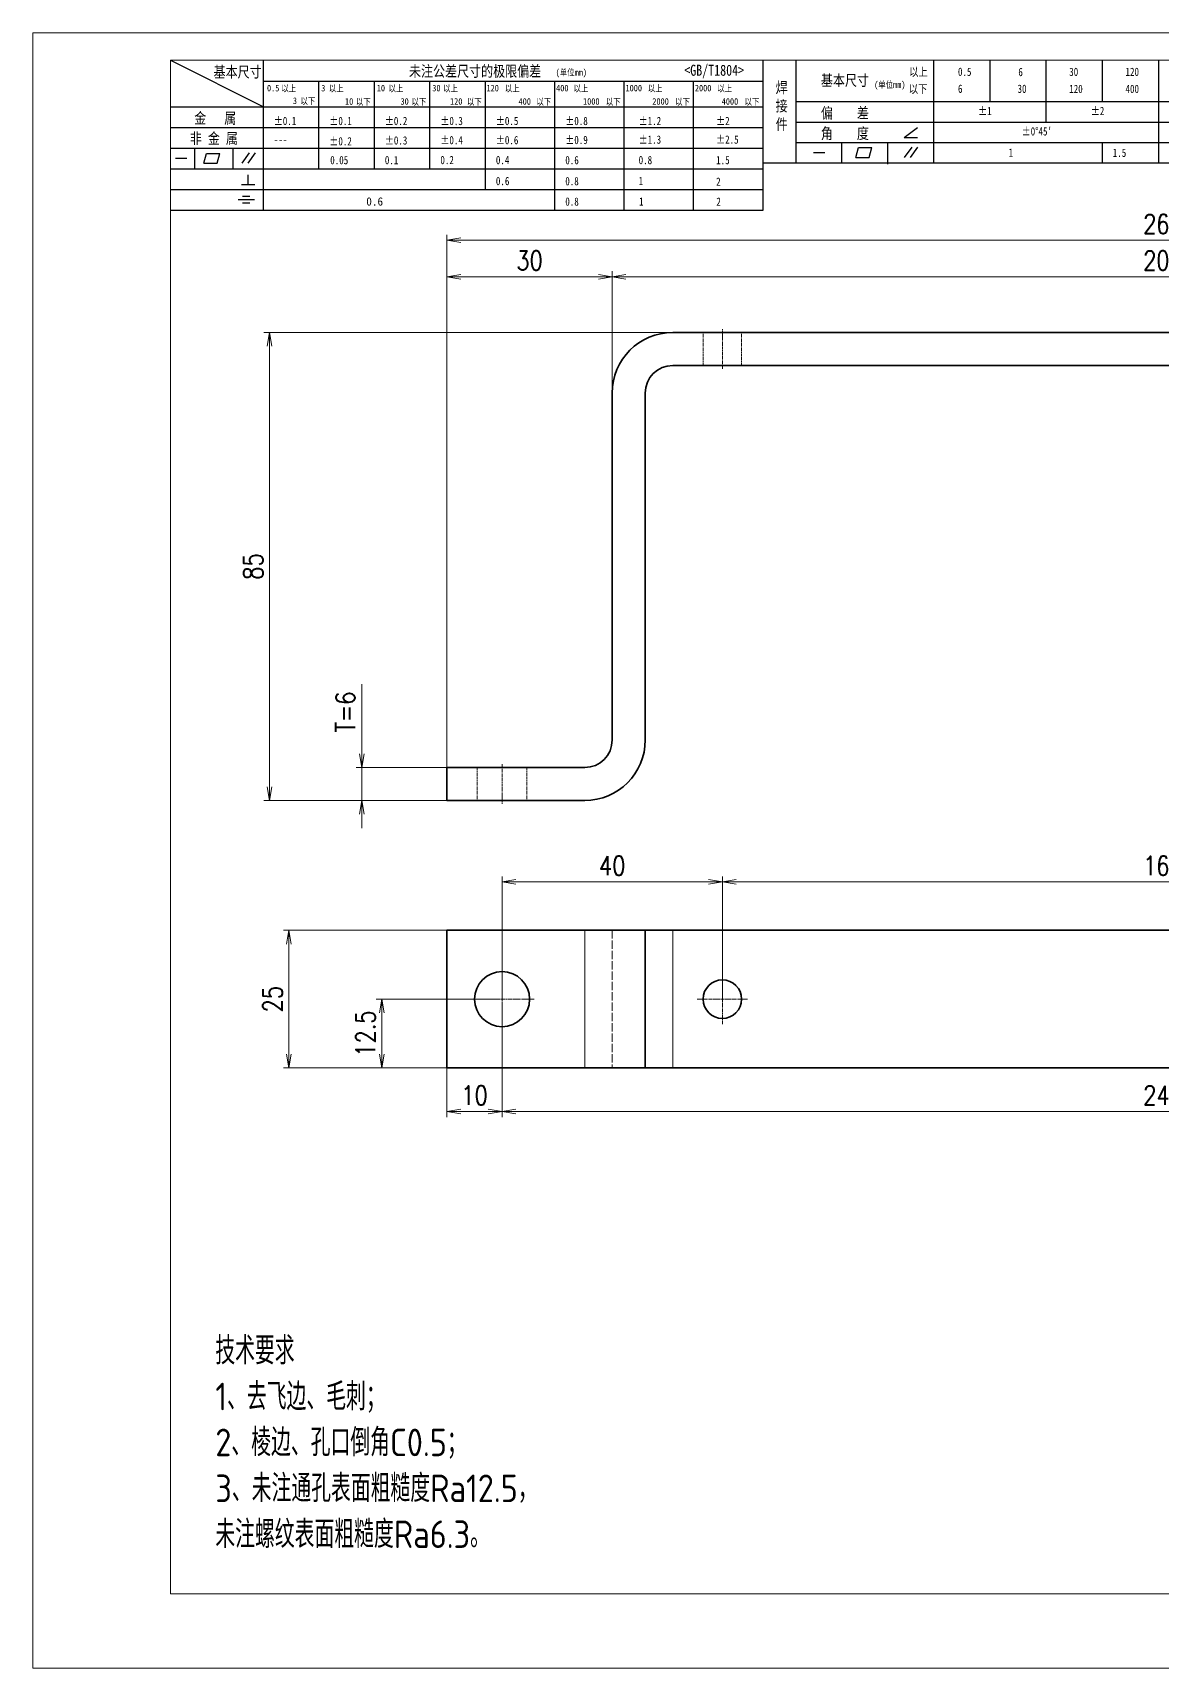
# Model space of a CAD drawing. Header units: millimetres. Extents: x 1333 to 104182, y -50696 to 74978.
# Drawn here: x 3906.3 to 4111.4, y 74395.2 to 74692.2 of the extents above; entities that cross this region are included whole.
import ezdxf

# ---------------------------------------------------------------- set-up
doc = ezdxf.new("R2010")
doc.units = ezdxf.units.MM
doc.header["$LTSCALE"] = 0.5
doc.linetypes.add('AM_ISO02W050x2', pattern=[3.75, 3, -0.75])
doc.linetypes.add('AM_ISO08W050x2', pattern=[9, 6, -0.75, 1.5, -0.75])
for name, color, linetype, lineweight in [('中心线', 2, 'AM_ISO08W050x2', 18), ('图框', 7, 'Continuous', 18), ('标注线', 3, 'Continuous', 18), ('粗实线', 7, 'Continuous', 35), ('虚线', 1, 'AM_ISO02W050x2', 18)]:
    doc.layers.add(name, color=color, linetype=linetype, lineweight=lineweight)
doc.layers.add('图\\M+19E79\\M+195B6\\M+18E9A', color=7, linetype='Continuous')
doc.layers.add('打印', color=7, linetype='Continuous', lineweight=15, plot=False)
doc.layers.add('打印-禁用', color=7, linetype='Continuous', lineweight=15, plot=False)
doc.styles.add('DIM', font='romans.shx', dxfattribs={"width": 0.8, "bigfont": 'bigfont.shx'})
doc.styles.add('国标', font='simfang.ttf', dxfattribs={"width": 0.8})
doc.styles.add('机械长仿宋', font='gbenor.shx', dxfattribs={"height": 1, "bigfont": 'gbcbig.shx'})
doc.dimstyles.new('DEH 1-1$0', dxfattribs={"dimtxt": 3.5, "dimasz": 2.5, "dimexe": 1, "dimexo": 0.625, "dimgap": 1.2, "dimtad": 1, "dimzin": 9, "dimdsep": 46, "dimtxsty": 'DIM', "dimblk": 'OPEN', "dimcen": 0, "dimclrd": 8, "dimclre": 8, "dimclrt": 2, "dimazin": 2, "dimtfac": 0.5, "dimtmove": 0, "dimatfit": 3, "dimldrblk": 'OPEN', "dimfxl": 0, "dimtolj": 2, "dimlwd": 18, "dimlwe": 18, "dimarcsym": 0})

# ---------------------------------------------------------------- blocks, each defined once
blk = doc.blocks.new('GZDEH零件A3图框V01版')
at = {"layer": '图\\M+19E79\\M+195B6\\M+18E9A', "color": 9}
for p, q in [((2882.49, -1554.46), (2899.37, -1562.92)), ((2899.37, -1581.67), (2899.37, -1554.46)), ((2990.09, -1581.67), (2990.09, -1554.46)), ((2996.09, -1573.08), (2996.09, -1554.46)), ((3021.09, -1561.98), (3021.09, -1554.46)), ((3031.31, -1561.98), (3031.31, -1554.46)), ((3041.53, -1561.98), (3041.53, -1554.46)), ((3051.75, -1561.98), (3051.75, -1554.46)), ((3061.98, -1561.98), (3061.98, -1554.46)), ((2899.37, -1558.24), (2990.09, -1558.24)), ((2909.45, -1574.17), (2909.45, -1558.24)), ((2919.53, -1574.17), (2919.53, -1558.24)), ((2929.61, -1574.17), (2929.61, -1558.24)), ((2939.69, -1577.92), (2939.69, -1558.24)), ((2952.29, -1581.67), (2952.29, -1558.24)), ((2964.89, -1581.67), (2964.89, -1558.24)), ((2977.49, -1581.67), (2977.49, -1558.24)), ((2996.09, -1561.98), (3113.09, -1561.98)), ((3021.09, -1573.08), (3021.09, -1561.98)), ((3041.53, -1565.68), (3041.53, -1561.98)), ((3061.98, -1573.08), (3061.98, -1561.98)), ((2882.49, -1562.92), (2990.09, -1562.92)), ((2882.49, -1566.67), (2990.09, -1566.67)), ((2996.09, -1565.68), (3113.09, -1565.68)), ((3015.75, -1568.51), (3018.15, -1566.66)), ((2882.49, -1570.42), (2990.09, -1570.42)), ((2886.92, -1574.12), (2886.92, -1570.42)), ((2893.91, -1574.12), (2893.91, -1570.42)), ((2996.09, -1569.38), (3113.09, -1569.38)), ((3004.42, -1573.08), (3004.42, -1569.38)), ((3006.97, -1572.12), (3007.45, -1570.33)), ((3007.45, -1570.33), (3009.86, -1570.33)), ((3009.39, -1572.12), (3009.86, -1570.33)), ((3012.75, -1573.08), (3012.75, -1569.38)), ((3015.75, -1568.51), (3018.15, -1568.51)), ((3015.81, -1572.12), (3017.15, -1570.26)), ((3016.89, -1572.12), (3018.23, -1570.26)), ((3051.75, -1573.08), (3051.75, -1569.38)), ((2883.43, -1572.27), (2885.49, -1572.27)), ((2888.59, -1573.16), (2889.07, -1571.37)), ((2888.59, -1573.16), (2891, -1573.16)), ((2889.07, -1571.37), (2891.48, -1571.37)), ((2891, -1573.16), (2891.48, -1571.37)), ((2895.52, -1573.16), (2896.85, -1571.3)), ((2896.6, -1573.16), (2897.94, -1571.3)), ((2990.09, -1573.08), (3113.09, -1573.08)), ((2999.26, -1571.23), (3001.32, -1571.23)), ((3006.97, -1572.12), (3009.39, -1572.12)), ((3012.75, -1573.33), (3012.75, -1573.08)), ((2882.49, -1574.17), (2990.09, -1574.17)), ((2895.42, -1577.05), (2897.81, -1577.05)), ((2896.58, -1577.05), (2896.58, -1575.28)), ((2882.49, -1577.92), (2990.09, -1577.92)), ((2894.79, -1579.77), (2897.77, -1579.77)), ((2895.57, -1579.17), (2896.92, -1579.17)), ((2882.49, -1581.67), (2990.09, -1581.67)), ((2895.57, -1580.37), (2896.93, -1580.37))]:
    blk.add_line(p, q, dxfattribs=at)
at = {"layer": '图框', "linetype": 'Continuous'}
for p, q in [((2882.49, -1554.46), (2882.49, -1832.96)), ((3272.49, -1554.46), (2882.49, -1554.46)), ((2882.49, -1832.96), (3272.49, -1832.96))]:
    blk.add_line(p, q, dxfattribs=at)
at = {"layer": '打印-禁用', "linetype": 'Continuous'}
for p, q in [((2857.49, -1549.46), (2857.49, -1846.46)), ((3277.49, -1549.46), (2857.49, -1549.46)), ((2857.49, -1846.46), (3277.49, -1846.46))]:
    blk.add_line(p, q, dxfattribs=at)
at = {"layer": '图\\M+19E79\\M+195B6\\M+18E9A', "color": 9, "style": '国标', "width": 0.8}
for s, height, p in [('基本尺寸', 2, (2890.33, -1557.58)), ('未注公差尺寸的极限偏差', 2, (2925.81, -1557.44)), ('<GB/T1804>', 2, (2975.78, -1557.27)), ('以上', 1.5, (3016.64, -1557.33)), ('0.5', 1.5, (3025.49, -1557.3)), ('6', 1.5, (3036.45, -1557.34)), ('30', 1.5, (3045.69, -1557.31)), ('120', 1.5, (3055.91, -1557.31)), ('30', 1.2, (2930.04, -1560.11)), ('基本尺寸', 2, (3000.6, -1559.1)), ('以下', 1.5, (3016.58, -1560.43)), ('6', 1.5, (3025.49, -1560.38)), ('30', 1.5, (3036.31, -1560.39)), ('120', 1.5, (3045.69, -1560.41)), ('400', 1.5, (3055.91, -1560.41)), ('金   属', 2, (2886.82, -1565.98)), ('±0.1', 1.5, (2901.27, -1566.23)), ('±0.1', 1.5, (2911.35, -1566.23)), ('±0.2', 1.5, (2921.43, -1566.23)), ('±0.3', 1.5, (2931.51, -1566.23)), ('±0.5', 1.5, (2941.59, -1566.23)), ('±0.8', 1.5, (2954.19, -1566.23)), ('±1.2', 1.5, (2967.51, -1566.23)), ('±2', 1.5, (2981.58, -1566.23)), ('偏    差', 2, (3000.6, -1565.04)), ('±1', 1.5, (3029.16, -1564.42)), ('±2', 1.5, (3049.61, -1564.42)), ('非 金 属', 2, (2886.02, -1569.65)), ('±0.3', 1.5, (2921.43, -1569.77)), ('±0.4', 1.5, (2931.51, -1569.71)), ('±0.6', 1.5, (2941.59, -1569.71)), ('±0.9', 1.5, (2954.19, -1569.68)), ('±1.3', 1.5, (2967.51, -1569.62)), ('±2.5', 1.5, (2981.58, -1569.61)), ('角    度', 2, (3000.6, -1568.74)), ("±0%%D45'", 1.5, (3037.06, -1568.12)), ('---', 1.5, (2901.27, -1569.65)), ('±0.2', 1.5, (2911.35, -1569.92)), ('1', 1.5, (3034.69, -1571.98)), ('1.5', 1.5, (3053.59, -1572.01)), ('0.1', 1.5, (2921.43, -1573.34)), ('0.2', 1.5, (2931.51, -1573.33)), ('0.4', 1.5, (2941.59, -1573.33)), ('0.6', 1.5, (2954.19, -1573.35)), ('0.8', 1.5, (2967.51, -1573.33)), ('1.5', 1.5, (2981.58, -1573.34)), ('0.6', 1.5, (2941.59, -1577.14)), ('0.8', 1.5, (2954.19, -1577.17)), ('1', 1.5, (2967.51, -1577.12)), ('2', 1.5, (2981.58, -1577.26)), ('0.8', 1.5, (2954.19, -1580.87)), ('1', 1.5, (2967.59, -1580.86)), ('2', 1.5, (2981.62, -1580.89))]:
    blk.add_text(s, height=height, dxfattribs=at).set_placement(p)
at = {"layer": '图\\M+19E79\\M+195B6\\M+18E9A', "color": 9, "lineweight": 15, "style": '国标', "width": 0.8}
for s, p in [('(单位mm)', (2952.44, -1557.27)), ('0.5', (2900.03, -1560.11)), ('以上', (2902.64, -1560.16)), ('3', (2909.88, -1560.11)), ('以上', (2911.25, -1560.16)), ('10', (2919.96, -1560.11)), ('以上', (2922.09, -1560.16)), ('以上', (2932.02, -1560.16)), ('120', (2939.88, -1560.11)), ('以上', (2943.21, -1560.16)), ('400', (2952.52, -1560.11)), ('以上', (2955.68, -1560.16)), ('1000', (2965.12, -1560.11)), ('以上', (2969.16, -1560.16)), ('2000', (2977.72, -1560.11)), ('以上', (2981.8, -1560.16)), ('(单位mm)', (3010.27, -1559.51)), ('3', (2904.73, -1562.41)), ('以下', (2906.1, -1562.46)), ('10', (2914.19, -1562.54)), ('以下', (2916.18, -1562.59)), ('30', (2924.27, -1562.54)), ('以下', (2926.26, -1562.59)), ('120', (2933.26, -1562.54)), ('以下', (2936.34, -1562.59)), ('400', (2945.7, -1562.54)), ('以下', (2948.94, -1562.59)), ('1000', (2957.41, -1562.54)), ('以下', (2961.54, -1562.59)), ('2000', (2969.99, -1562.54)), ('以下', (2974.14, -1562.59)), ('4000', (2982.59, -1562.54)), ('以下', (2986.74, -1562.59))]:
    blk.add_text(s, height=1.2, dxfattribs=at).set_placement(p)
at = {"layer": '图\\M+19E79\\M+195B6\\M+18E9A', "color": 9, "lineweight": 13, "style": '国标'}
blk.add_text('0.6', height=1.5, dxfattribs=at).set_placement((2918.05, -1580.85))
at = {"layer": '图\\M+19E79\\M+195B6\\M+18E9A', "color": 9, "insert": (2992.39, -1558.41), "char_height": 2, "width": 3.1877, "attachment_point": 1, "style": '国标'}
blk.add_mtext('焊\\P接\\P件', dxfattribs=at)
at = {"layer": '图\\M+19E79\\M+195B6\\M+18E9A', "color": 9, "insert": (2911.51, -1573.37), "char_height": 1.5, "attachment_point": 7, "style": '国标'}
blk.add_mtext_dynamic_manual_height_columns('0.05', width=5.1982, gutter_width=12.5, heights=[0], dxfattribs=at)
blk = doc.blocks.new('DEH A3')
at = {"layer": '图框'}
blk.add_blockref('GZDEH零件A3图框V01版', (-2857.49, 1846.46), dxfattribs=at)
blk = doc.blocks.new('_Open')
at = {"color": 0, "linetype": 'ByBlock', "lineweight": -2}
for p, q in [((-1, 0.17), (0, 0)), ((-1, -0.17), (0, 0)), ((0, 0), (-1, 0))]:
    blk.add_line(p, q, dxfattribs=at)
blk = doc.blocks.new('*D14')
at = {"layer": 'Defpoints', "color": 0, "transparency": 16777216}
for p in [(4191.48, 74537.98), (4031.48, 74516.69), (4191.48, 74516.69)]:
    blk.add_point(p, dxfattribs=at)
at = {"layer": '标注线', "color": 8, "lineweight": 18, "transparency": 16777216}
for p, q in [((4031.48, 74517.32), (4031.48, 74538.98)), ((4191.48, 74517.32), (4191.48, 74538.98)), ((4033.98, 74537.98), (4188.98, 74537.98))]:
    blk.add_line(p, q, dxfattribs=at)
at = {"layer": '标注线', "color": 8, "lineweight": 18, "transparency": 16777216, "xscale": 2.5, "yscale": 2.5, "zscale": 2.5, "rotation": 180}
blk.add_blockref('_Open', (4031.48, 74537.98), dxfattribs=at)
at = {"layer": '标注线', "color": 8, "lineweight": 18, "transparency": 16777216, "xscale": 2.5, "yscale": 2.5, "zscale": 2.5}
blk.add_blockref('_Open', (4191.48, 74537.98), dxfattribs=at)
at = {"layer": '标注线', "color": 2, "transparency": 16777216, "insert": (4111.48, 74540.93), "char_height": 3.5, "attachment_point": 5, "style": 'DIM'}
blk.add_mtext('\\A2;160', dxfattribs=at)
blk = doc.blocks.new('*D15')
at = {"layer": 'Defpoints', "color": 0, "transparency": 16777216}
for p in [(3991.48, 74516.69), (4231.48, 74516.69), (4231.48, 74496.28)]:
    blk.add_point(p, dxfattribs=at)
at = {"layer": '标注线', "color": 8, "lineweight": 18, "transparency": 16777216}
for p, q in [((3991.48, 74516.07), (3991.48, 74495.28)), ((4231.48, 74516.07), (4231.48, 74495.28)), ((3993.98, 74496.28), (4228.98, 74496.28))]:
    blk.add_line(p, q, dxfattribs=at)
at = {"layer": '标注线', "color": 8, "lineweight": 18, "transparency": 16777216, "xscale": 2.5, "yscale": 2.5, "zscale": 2.5, "rotation": 180}
blk.add_blockref('_Open', (3991.48, 74496.28), dxfattribs=at)
at = {"layer": '标注线', "color": 8, "lineweight": 18, "transparency": 16777216, "xscale": 2.5, "yscale": 2.5, "zscale": 2.5}
blk.add_blockref('_Open', (4231.48, 74496.28), dxfattribs=at)
at = {"layer": '标注线', "color": 2, "transparency": 16777216, "insert": (4111.48, 74499.23), "char_height": 3.5, "attachment_point": 5, "style": 'DIM'}
blk.add_mtext('\\A2;240', dxfattribs=at)
blk = doc.blocks.new('*D16')
at = {"layer": 'Defpoints', "color": 0, "transparency": 16777216}
for p in [(3991.48, 74537.98), (3991.48, 74516.07), (4031.48, 74516.69)]:
    blk.add_point(p, dxfattribs=at)
at = {"layer": '标注线', "color": 8, "lineweight": 18, "transparency": 16777216}
for p, q in [((3991.48, 74516.69), (3991.48, 74538.98)), ((4031.48, 74517.32), (4031.48, 74538.98)), ((4028.98, 74537.98), (3993.98, 74537.98))]:
    blk.add_line(p, q, dxfattribs=at)
at = {"layer": '标注线', "color": 8, "lineweight": 18, "transparency": 16777216, "xscale": 2.5, "yscale": 2.5, "zscale": 2.5, "rotation": 180}
blk.add_blockref('_Open', (3991.48, 74537.98), dxfattribs=at)
at = {"layer": '标注线', "color": 8, "lineweight": 18, "transparency": 16777216, "xscale": 2.5, "yscale": 2.5, "zscale": 2.5}
blk.add_blockref('_Open', (4031.48, 74537.98), dxfattribs=at)
at = {"layer": '标注线', "color": 2, "transparency": 16777216, "insert": (4011.48, 74540.93), "char_height": 3.5, "attachment_point": 5, "style": 'DIM'}
blk.add_mtext('\\A2;40', dxfattribs=at)
blk = doc.blocks.new('*D17')
at = {"layer": 'Defpoints', "color": 0, "transparency": 16777216}
for p in [(3991.48, 74516.07), (3981.48, 74507.89), (3981.48, 74496.28)]:
    blk.add_point(p, dxfattribs=at)
at = {"layer": '标注线', "color": 8, "lineweight": 18, "transparency": 16777216}
for p, q in [((3991.48, 74515.44), (3991.48, 74495.28)), ((3981.48, 74507.26), (3981.48, 74495.28)), ((3988.98, 74496.28), (3983.98, 74496.28))]:
    blk.add_line(p, q, dxfattribs=at)
at = {"layer": '标注线', "color": 8, "lineweight": 18, "transparency": 16777216, "xscale": 2.5, "yscale": 2.5, "zscale": 2.5, "rotation": 180}
blk.add_blockref('_Open', (3981.48, 74496.28), dxfattribs=at)
at = {"layer": '标注线', "color": 8, "lineweight": 18, "transparency": 16777216, "xscale": 2.5, "yscale": 2.5, "zscale": 2.5}
blk.add_blockref('_Open', (3991.48, 74496.28), dxfattribs=at)
at = {"layer": '标注线', "color": 2, "transparency": 16777216, "insert": (3986.48, 74499.23), "char_height": 3.5, "attachment_point": 5, "style": 'DIM'}
blk.add_mtext('\\A2;10', dxfattribs=at)
blk = doc.blocks.new('*D18')
at = {"layer": 'Defpoints', "color": 0, "transparency": 16777216}
for p in [(3991.48, 74516.69), (3969.63, 74504.19), (3986.34, 74504.19)]:
    blk.add_point(p, dxfattribs=at)
at = {"layer": '标注线', "color": 8, "lineweight": 18, "transparency": 16777216}
for p, q in [((3990.85, 74516.69), (3968.63, 74516.69)), ((3969.63, 74514.19), (3969.63, 74506.69)), ((3985.72, 74504.19), (3968.63, 74504.19))]:
    blk.add_line(p, q, dxfattribs=at)
at = {"layer": '标注线', "color": 8, "lineweight": 18, "transparency": 16777216, "xscale": 2.5, "yscale": 2.5, "zscale": 2.5}
for p, rotation in [((3969.63, 74516.69), 90), ((3969.63, 74504.19), 270)]:
    blk.add_blockref('_Open', p, dxfattribs=dict(at, rotation=rotation))
at = {"layer": '标注线', "color": 2, "transparency": 16777216, "insert": (3966.68, 74510.44), "char_height": 3.5, "attachment_point": 5, "rotation": 90, "style": 'DIM'}
blk.add_mtext('\\A2;12.5', dxfattribs=at)
blk = doc.blocks.new('*D19')
at = {"layer": 'Defpoints', "color": 0, "transparency": 16777216}
for p in [(3952.77, 74529.19), (3985.72, 74529.19), (3985.72, 74504.19)]:
    blk.add_point(p, dxfattribs=at)
at = {"layer": '标注线', "color": 8, "lineweight": 18, "transparency": 16777216}
for p, q in [((3985.09, 74529.19), (3951.77, 74529.19)), ((3952.77, 74506.69), (3952.77, 74526.69)), ((3985.09, 74504.19), (3951.77, 74504.19))]:
    blk.add_line(p, q, dxfattribs=at)
at = {"layer": '标注线', "color": 8, "lineweight": 18, "transparency": 16777216, "xscale": 2.5, "yscale": 2.5, "zscale": 2.5}
for p, rotation in [((3952.77, 74529.19), 90), ((3952.77, 74504.19), 270)]:
    blk.add_blockref('_Open', p, dxfattribs=dict(at, rotation=rotation))
at = {"layer": '标注线', "color": 2, "transparency": 16777216, "insert": (3949.82, 74516.69), "char_height": 3.5, "attachment_point": 5, "rotation": 90, "style": 'DIM'}
blk.add_mtext('\\A2;25', dxfattribs=at)
blk = doc.blocks.new('*D20')
at = {"layer": 'Defpoints', "color": 0, "transparency": 16777216}
for p in [(3966.01, 74558.76), (3983.32, 74558.76), (3983.32, 74552.76)]:
    blk.add_point(p, dxfattribs=at)
at = {"layer": '标注线', "color": 8, "lineweight": 18, "transparency": 16777216}
for p, q in [((3966.01, 74561.26), (3966.01, 74573.89)), ((3982.7, 74558.76), (3965.01, 74558.76)), ((3966.01, 74552.76), (3966.01, 74558.76)), ((3982.7, 74552.76), (3965.01, 74552.76)), ((3966.01, 74550.26), (3966.01, 74547.76))]:
    blk.add_line(p, q, dxfattribs=at)
at = {"layer": '标注线', "color": 8, "lineweight": 18, "transparency": 16777216, "xscale": 2.5, "yscale": 2.5, "zscale": 2.5}
for p, rotation in [((3966.01, 74558.76), 270), ((3966.01, 74552.76), 90)]:
    blk.add_blockref('_Open', p, dxfattribs=dict(at, rotation=rotation))
at = {"layer": '标注线', "color": 2, "transparency": 16777216, "insert": (3963.06, 74568.82), "char_height": 3.5, "attachment_point": 5, "rotation": 90, "style": 'DIM'}
blk.add_mtext('\\A2;{\\Fromans,bigfont|c134;T=}6', dxfattribs=at)
blk = doc.blocks.new('*D21')
at = {"layer": 'Defpoints', "color": 0, "transparency": 16777216}
for p in [(4241.48, 74654.5), (3981.48, 74557.26), (4241.48, 74557.26)]:
    blk.add_point(p, dxfattribs=at)
at = {"layer": '标注线', "color": 8, "lineweight": 18, "transparency": 16777216}
for p, q in [((3981.48, 74557.88), (3981.48, 74655.5)), ((3983.98, 74654.5), (4238.98, 74654.5)), ((4241.48, 74557.88), (4241.48, 74655.5))]:
    blk.add_line(p, q, dxfattribs=at)
at = {"layer": '标注线', "color": 8, "lineweight": 18, "transparency": 16777216, "xscale": 2.5, "yscale": 2.5, "zscale": 2.5, "rotation": 180}
blk.add_blockref('_Open', (3981.48, 74654.5), dxfattribs=at)
at = {"layer": '标注线', "color": 8, "lineweight": 18, "transparency": 16777216, "xscale": 2.5, "yscale": 2.5, "zscale": 2.5}
blk.add_blockref('_Open', (4241.48, 74654.5), dxfattribs=at)
at = {"layer": '标注线', "color": 2, "transparency": 16777216, "insert": (4111.48, 74657.45), "char_height": 3.5, "attachment_point": 5, "style": 'DIM'}
blk.add_mtext('\\A2;260', dxfattribs=at)
blk = doc.blocks.new('*D22')
at = {"layer": 'Defpoints', "color": 0, "transparency": 16777216}
for p in [(4211.48, 74647.86), (4011.48, 74626.76), (4211.48, 74623.16)]:
    blk.add_point(p, dxfattribs=at)
at = {"layer": '标注线', "color": 8, "lineweight": 18, "transparency": 16777216}
for p, q in [((4011.48, 74627.38), (4011.48, 74648.86)), ((4211.48, 74623.78), (4211.48, 74648.86)), ((4013.98, 74647.86), (4208.98, 74647.86))]:
    blk.add_line(p, q, dxfattribs=at)
at = {"layer": '标注线', "color": 8, "lineweight": 18, "transparency": 16777216, "xscale": 2.5, "yscale": 2.5, "zscale": 2.5, "rotation": 180}
blk.add_blockref('_Open', (4011.48, 74647.86), dxfattribs=at)
at = {"layer": '标注线', "color": 8, "lineweight": 18, "transparency": 16777216, "xscale": 2.5, "yscale": 2.5, "zscale": 2.5}
blk.add_blockref('_Open', (4211.48, 74647.86), dxfattribs=at)
at = {"layer": '标注线', "color": 2, "transparency": 16777216, "insert": (4111.48, 74650.81), "char_height": 3.5, "attachment_point": 5, "style": 'DIM'}
blk.add_mtext('\\A2;200', dxfattribs=at)
blk = doc.blocks.new('*D23')
at = {"layer": 'Defpoints', "color": 0, "transparency": 16777216}
for p in [(3981.48, 74647.86), (3981.48, 74631.46), (4011.48, 74624.84)]:
    blk.add_point(p, dxfattribs=at)
at = {"layer": '标注线', "color": 8, "lineweight": 18, "transparency": 16777216}
for p, q in [((3981.48, 74632.09), (3981.48, 74648.86)), ((4011.48, 74625.46), (4011.48, 74648.86)), ((4008.98, 74647.86), (3983.98, 74647.86))]:
    blk.add_line(p, q, dxfattribs=at)
at = {"layer": '标注线', "color": 8, "lineweight": 18, "transparency": 16777216, "xscale": 2.5, "yscale": 2.5, "zscale": 2.5, "rotation": 180}
blk.add_blockref('_Open', (3981.48, 74647.86), dxfattribs=at)
at = {"layer": '标注线', "color": 8, "lineweight": 18, "transparency": 16777216, "xscale": 2.5, "yscale": 2.5, "zscale": 2.5}
blk.add_blockref('_Open', (4011.48, 74647.86), dxfattribs=at)
at = {"layer": '标注线', "color": 2, "transparency": 16777216, "insert": (3996.48, 74650.81), "char_height": 3.5, "attachment_point": 5, "style": 'DIM'}
blk.add_mtext('\\A2;30', dxfattribs=at)
blk = doc.blocks.new('*D24')
at = {"layer": 'Defpoints', "color": 0, "transparency": 16777216}
for p in [(3949.23, 74637.76), (4048.02, 74637.76), (3983.32, 74552.76)]:
    blk.add_point(p, dxfattribs=at)
at = {"layer": '标注线', "color": 8, "lineweight": 18, "transparency": 16777216}
for p, q in [((4047.39, 74637.76), (3948.23, 74637.76)), ((3949.23, 74555.26), (3949.23, 74635.26)), ((3982.7, 74552.76), (3948.23, 74552.76))]:
    blk.add_line(p, q, dxfattribs=at)
at = {"layer": '标注线', "color": 8, "lineweight": 18, "transparency": 16777216, "xscale": 2.5, "yscale": 2.5, "zscale": 2.5}
for p, rotation in [((3949.23, 74637.76), 90), ((3949.23, 74552.76), 270)]:
    blk.add_blockref('_Open', p, dxfattribs=dict(at, rotation=rotation))
at = {"layer": '标注线', "color": 2, "transparency": 16777216, "insert": (3946.28, 74595.26), "char_height": 3.5, "attachment_point": 5, "rotation": 90, "style": 'DIM'}
blk.add_mtext('\\A2;85', dxfattribs=at)

msp = doc.modelspace()

# ---------------------------------------------------------------- linework, layer by layer
at = {"color": 7, "lineweight": 13}
for p, q in [((4006.479, 74504.193), (4006.479, 74529.193)), ((4022.479, 74504.193), (4022.479, 74529.193))]:
    msp.add_line(p, q, dxfattribs=at)
at = {"layer": '中心线', "ltscale": 0.18}
msp.add_line((4031.479, 74631.155), (4031.479, 74638.355), dxfattribs=at)
at = {"layer": '中心线', "ltscale": 0.180016}
msp.add_line((3991.479, 74559.355), (3991.479, 74552.155), dxfattribs=at)
at = {"layer": '中心线', "ltscale": 0.2925}
msp.add_line((3991.479, 74522.543), (3991.479, 74510.843), dxfattribs=at)
at = {"layer": '中心线', "ltscale": 0.227501}
msp.add_line((4031.479, 74521.243), (4031.479, 74512.143), dxfattribs=at)
at = {"layer": '中心线', "ltscale": 0.292502}
msp.add_line((3997.329, 74516.693), (3985.629, 74516.693), dxfattribs=at)
at = {"layer": '中心线', "ltscale": 0.227499}
msp.add_line((4036.029, 74516.693), (4026.929, 74516.693), dxfattribs=at)
at = {"layer": '打印'}
msp.add_lwpolyline([(3906.258, 74692.184), (4326.258, 74692.184), (4326.258, 74395.184), (3906.258, 74395.184)], close=True, dxfattribs=at)
at = {"layer": '粗实线'}
for p, q in [((4022.479, 74637.755), (4200.479, 74637.755)), ((4200.479, 74631.755), (4022.479, 74631.755)), ((4011.479, 74626.755), (4011.479, 74563.755)), ((4017.479, 74563.755), (4017.479, 74626.755)), ((3981.479, 74558.755), (4006.479, 74558.755)), ((3981.479, 74552.755), (4006.479, 74552.755)), ((3981.479, 74504.193), (3981.479, 74529.193)), ((3981.479, 74529.193), (4006.479, 74529.193)), ((4017.479, 74504.193), (4017.479, 74529.193)), ((4200.479, 74529.193), (4022.479, 74529.193)), ((4006.479, 74504.193), (3981.479, 74504.193)), ((4200.479, 74504.193), (4022.479, 74504.193))]:
    msp.add_line(p, q, dxfattribs=at)
at = {"layer": '粗实线', "ltscale": 0.15}
msp.add_line((3981.479, 74552.755), (3981.479, 74558.755), dxfattribs=at)
at = {"layer": '粗实线', "ltscale": 0.275}
for p, q in [((4017.479, 74529.193), (4006.479, 74529.193)), ((4006.479, 74504.193), (4017.479, 74504.193))]:
    msp.add_line(p, q, dxfattribs=at)
at = {"layer": '粗实线', "ltscale": 0.125}
for p, q in [((4022.479, 74529.193), (4017.479, 74529.193)), ((4017.479, 74504.193), (4022.479, 74504.193))]:
    msp.add_line(p, q, dxfattribs=at)
at = {"layer": '粗实线'}
for centre, radius in [((3991.479, 74516.693), 5), ((4031.479, 74516.693), 3.5)]:
    msp.add_circle(centre, radius, dxfattribs=at)
for centre, radius, start, end in [((4022.479, 74626.755), 11, 90, 179.99999), ((4022.479, 74626.755), 5, 90, 179.99999), ((4006.479, 74563.755), 11, 270, 360), ((4006.479, 74563.755), 5, 270, 360)]:
    msp.add_arc(centre, radius, start, end, dxfattribs=at)
at = {"layer": '虚线', "ltscale": 0.15}
for p, q in [((4027.979, 74631.755), (4027.979, 74637.755)), ((4034.979, 74631.755), (4034.979, 74637.755)), ((3986.979, 74558.755), (3986.979, 74552.755)), ((3995.979, 74558.755), (3995.979, 74552.755))]:
    msp.add_line(p, q, dxfattribs=at)
at = {"layer": '虚线'}
for p, q in [((4006.479, 74529.193), (4006.479, 74504.193)), ((4011.479, 74529.193), (4011.479, 74504.193)), ((4022.479, 74529.193), (4022.479, 74504.193))]:
    msp.add_line(p, q, dxfattribs=at)

# ---------------------------------------------------------------- block references
at = {"layer": '图框'}
msp.add_blockref('DEH A3', (3906.258, 74395.184), dxfattribs=at)

# ---------------------------------------------------------------- texts
at = {"layer": '标注线', "color": 2, "insert": (3939.416, 74417.028), "char_height": 5, "width": 114.82461, "attachment_point": 7, "style": '机械长仿宋'}
msp.add_mtext('\\A2;技术要求\\P1、去飞边、毛刺；\\P2、棱边、孔口倒角C0.5；\\P3、未注通孔表面粗糙度Ra12.5，\\P未注螺纹表面粗糙度Ra6.3。', dxfattribs=at)

# ---------------------------------------------------------------- dimensions: what is measured, and where the dimension line sits
at = {"layer": '标注线'}
for base, p1, p2, picture, middle in [((4241.479, 74654.504), (3981.479, 74557.258), (4241.479, 74557.258), '*D21', (4111.479, 74657.454)), ((3981.479, 74647.856), (4011.479, 74624.838), (3981.479, 74631.462), '*D23', (3996.479, 74650.806)), ((4211.479, 74647.856), (4011.479, 74626.755), (4211.479, 74623.155), '*D22', (4111.479, 74650.806)), ((3991.479, 74537.977), (4031.479, 74516.693), (3991.479, 74516.068), '*D16', (4011.479, 74540.927)), ((4191.479, 74537.977), (4031.479, 74516.693), (4191.479, 74516.693), '*D14', (4111.479, 74540.927)), ((3981.479, 74496.276), (3991.479, 74516.068), (3981.479, 74507.887), '*D17', (3986.479, 74499.226)), ((4231.479, 74496.276), (3991.479, 74516.693), (4231.479, 74516.693), '*D15', (4111.479, 74499.226))]:
    dim = msp.add_linear_dim(base=base, p1=p1, p2=p2, dimstyle='DEH 1-1$0', dxfattribs=at)
    dim.commit()
    dim.dimension.update_dxf_attribs({"geometry": picture, "text_midpoint": middle})
for base, p1, p2, picture, middle in [((3949.233, 74637.755), (3983.322, 74552.755), (4048.018, 74637.755), '*D24', (3946.283, 74595.255)), ((3952.767, 74529.193), (3985.719, 74504.193), (3985.719, 74529.193), '*D19', (3949.817, 74516.693)), ((3969.631, 74504.193), (3991.479, 74516.693), (3986.344, 74504.193), '*D18', (3966.681, 74510.443))]:
    dim = msp.add_linear_dim(base=base, p1=p1, p2=p2, angle=90, dimstyle='DEH 1-1$0', dxfattribs=at)
    dim.commit()
    dim.dimension.update_dxf_attribs({"geometry": picture, "text_midpoint": middle})
dim = msp.add_linear_dim(base=(3966.007, 74558.755), p1=(3983.322, 74552.755), p2=(3983.322, 74558.755), angle=90, text='{\\Fromans,bigfont|c134;T=}<>', dimstyle='DEH 1-1$0', dxfattribs=at)
dim.commit()
dim.dimension.update_dxf_attribs({"geometry": '*D20', "text_midpoint": (3963.057, 74568.822)})

doc.saveas('drawing.dxf')
